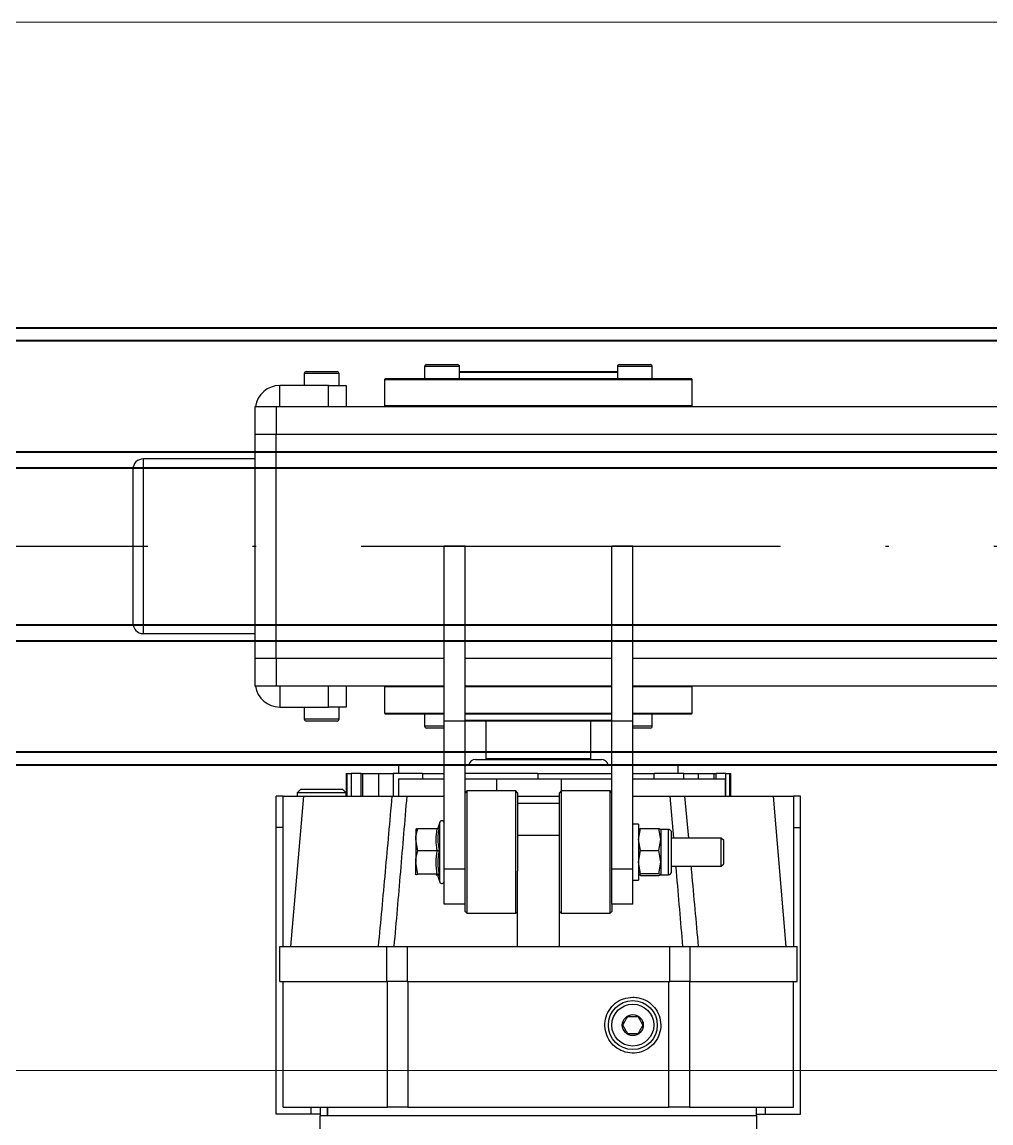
# Model space of a CAD drawing. Header units: centimetres. Extents: x 470464 to 524273, y 49611 to 59074.
# Drawn here: x 491754.18 to 491781.9, y 54391.06 to 54422.56 of the extents above; entities that cross this region are included whole.
import ezdxf

# ---------------------------------------------------------------- set-up
doc = ezdxf.new("R2010")
doc.units = ezdxf.units.CM
doc.header["$MEASUREMENT"] = 0
doc.linetypes.add('1244_Aselsan_MIUM_3000$0$ACAD_ISO10W100', pattern=[18, 12, -3, 0, -3])
doc.linetypes.add('XKITLINE00', pattern=[0])
doc.layers.add('S-COLS-CONC', color=4, linetype='Continuous', lineweight=40)
doc.layers.add('vinç', color=7, linetype='Continuous')

# ---------------------------------------------------------------- blocks, each defined once
blk = doc.blocks.new('DTYTJYJGHDTRHTRHTRF')
at = {"color": 2, "linetype": 'Continuous', "lineweight": 25}
for p, q in [((427135.418, 71668.991), (427135.418, 71706.499)), ((427136.218, 71706.499), (427136.218, 71668.991)), ((427142.618, 71679.191), (427142.618, 71706.499)), ((427143.418, 71706.499), (427143.418, 71679.191)), ((427147.468, 71683.991), (427146.568, 71683.991)), ((427146.568, 71683.991), (427146.568, 71683.791)), ((427147.468, 71683.791), (427147.468, 71683.991)), ((427155.668, 71683.991), (427147.468, 71683.991)), ((427155.668, 71682.991), (427155.668, 71683.991)), ((427146.568, 71683.791), (427150.868, 71683.791)), ((427151.868, 71683.891), (427150.868, 71683.891)), ((427150.868, 71680.825), (427150.868, 71683.891)), ((427151.868, 71680.825), (427151.868, 71683.891)), ((427155.468, 71683.791), (427151.868, 71683.791)), ((427155.468, 71680.81), (427155.468, 71683.791)), ((427150.868, 71683.58), (427146.568, 71683.213)), ((427146.568, 71680.674), (427146.568, 71683.213)), ((427155.668, 71682.991), (427155.468, 71682.991)), ((427155.668, 71682.733), (427155.668, 71682.991)), ((427155.718, 71682.733), (427155.468, 71682.733)), ((427155.718, 71682.733), (427155.468, 71682.733)), ((427155.718, 71682.741), (427155.718, 71670.241)), ((427156.118, 71682.741), (427155.718, 71682.741)), ((427155.718, 71682.733), (427155.718, 71670.455)), ((427145.918, 71681.96), (427145.918, 71681.991)), ((427146.568, 71681.991), (427145.918, 71681.991)), ((427145.918, 71681.96), (427146.568, 71681.96)), ((427145.918, 71681.848), (427145.918, 71681.96)), ((427146.568, 71681.848), (427145.918, 71681.848)), ((427145.918, 71681.848), (427145.918, 71681.572)), ((427146.068, 71679.191), (427146.068, 71681.842)), ((427146.568, 71681.842), (427146.068, 71681.842)), ((427147.837, 71681.791), (427147.768, 71681.722)), ((427147.768, 71681.722), (427147.768, 71680.301)), ((427148.568, 71681.722), (427147.768, 71681.722)), ((427148.499, 71681.791), (427147.837, 71681.791)), ((427148.568, 71681.722), (427148.499, 71681.791)), ((427148.568, 71680.301), (427148.568, 71681.722)), ((427145.918, 71681.52), (427145.918, 71681.572)), ((427146.068, 71681.572), (427145.918, 71681.572)), ((427145.918, 71681.057), (427145.918, 71681.52)), ((427146.068, 71681.52), (427145.918, 71681.52)), ((427134.643, 71680.891), (427134.618, 71680.866)), ((427134.618, 71672.116), (427134.618, 71680.866)), ((427134.643, 71672.091), (427134.643, 71680.891)), ((427135.393, 71680.891), (427134.643, 71680.891)), ((427135.393, 71672.091), (427135.393, 71680.891)), ((427135.393, 71680.891), (427135.418, 71680.866)), ((427135.418, 71672.116), (427135.418, 71680.866)), ((427143.443, 71680.891), (427143.418, 71680.866)), ((427143.443, 71680.891), (427143.443, 71679.191)), ((427144.193, 71680.891), (427143.443, 71680.891)), ((427144.193, 71679.191), (427144.193, 71680.891)), ((427144.218, 71680.866), (427144.193, 71680.891)), ((427144.218, 71680.866), (427144.218, 71679.7)), ((427145.918, 71680.651), (427145.918, 71681.057)), ((427145.918, 71681.057), (427146.068, 71681.057)), ((427146.568, 71680.674), (427147.768, 71680.781)), ((427150.868, 71680.825), (427151.868, 71680.825)), ((427150.868, 71680.249), (427150.868, 71680.825)), ((427151.868, 71680.825), (427151.868, 71680.249)), ((427151.868, 71680.81), (427155.468, 71680.81)), ((427155.468, 71680.81), (427155.468, 71680.224)), ((427145.668, 71679.191), (427145.668, 71680.491)), ((427145.918, 71680.491), (427145.668, 71680.491)), ((427145.918, 71680.651), (427145.918, 71679.805)), ((427146.068, 71680.651), (427145.918, 71680.651)), ((427146.568, 71680.259), (427146.568, 71680.674)), ((427147.768, 71680.36), (427146.568, 71680.259)), ((427146.568, 71679.191), (427146.568, 71680.259)), ((427147.518, 71680.199), (427148.818, 71680.199)), ((427147.518, 71680.199), (427147.518, 71679.995)), ((427148.818, 71679.995), (427148.818, 71680.199)), ((427151.868, 71680.249), (427150.868, 71680.249)), ((427150.868, 71672.733), (427150.868, 71680.249)), ((427151.868, 71672.733), (427151.868, 71680.249)), ((427155.468, 71680.224), (427151.868, 71680.224)), ((427155.468, 71672.758), (427155.468, 71680.224)), ((427147.81, 71679.995), (427147.497, 71679.937)), ((427147.497, 71679.937), (427147.519, 71679.995)), ((427147.497, 71679.409), (427147.497, 71679.937)), ((427147.518, 71679.995), (427147.81, 71679.995)), ((427148.123, 71679.937), (427147.81, 71679.995)), ((427147.81, 71679.995), (427148.459, 71679.995)), ((427148.459, 71679.995), (427148.123, 71679.937)), ((427148.123, 71679.409), (427148.123, 71679.937)), ((427148.459, 71679.995), (427148.817, 71679.995)), ((427148.794, 71679.937), (427148.459, 71679.995)), ((427148.817, 71679.995), (427148.794, 71679.937)), ((427148.794, 71679.937), (427148.794, 71679.409)), ((427148.84, 71679.937), (427148.817, 71679.995)), ((427148.84, 71679.409), (427148.84, 71679.937)), ((427134.218, 71678.868), (427134.218, 71679.689)), ((427134.278, 71679.749), (427134.278, 71678.816)), ((427134.618, 71679.749), (427134.278, 71679.749)), ((427144.558, 71679.749), (427144.218, 71679.749)), ((427144.218, 71679.7), (427144.218, 71679.466)), ((427144.558, 71679.191), (427144.558, 71679.749)), ((427144.618, 71679.689), (427144.618, 71679.249)), ((427146.068, 71679.805), (427145.918, 71679.805)), ((427145.918, 71679.191), (427145.918, 71679.805)), ((427145.918, 71679.805), (427145.918, 71679.805)), ((427146.068, 71679.805), (427145.918, 71679.805)), ((427139.418, 71679.191), (427139.418, 71678.591)), ((427144.418, 71679.191), (427139.418, 71679.191)), ((427144.218, 71679.466), (427144.218, 71679.191)), ((427144.418, 71679.191), (427144.418, 71678.591)), ((427148.658, 71679.191), (427144.418, 71679.191)), ((427144.618, 71679.249), (427144.618, 71679.191)), ((427147.368, 71679.351), (427148.968, 71679.351)), ((427147.368, 71679.351), (427147.368, 71679.191)), ((427147.81, 71679.351), (427147.497, 71679.409)), ((427147.497, 71679.409), (427147.519, 71679.351)), ((427148.123, 71679.409), (427147.81, 71679.351)), ((427148.459, 71679.351), (427148.123, 71679.409)), ((427148.794, 71679.409), (427148.459, 71679.351)), ((427148.658, 71679.191), (427148.658, 71678.591)), ((427149.658, 71679.191), (427148.658, 71679.191)), ((427148.817, 71679.351), (427148.794, 71679.409)), ((427148.84, 71679.409), (427148.817, 71679.351)), ((427148.968, 71679.191), (427148.968, 71679.351)), ((427149.658, 71679.191), (427149.658, 71678.591)), ((427134.218, 71678.809), (427134.218, 71678.868)), ((427134.278, 71678.816), (427134.278, 71678.749)), ((427134.278, 71678.749), (427134.618, 71678.749)), ((427134.418, 71674.234), (427134.418, 71678.749)), ((427134.443, 71678.749), (427134.443, 71674.234)), ((427144.418, 71678.591), (427139.418, 71678.591)), ((427142.618, 71674.391), (427142.618, 71678.591)), ((427143.418, 71678.591), (427143.418, 71674.391)), ((427143.443, 71678.591), (427143.443, 71674.391)), ((427144.193, 71674.391), (427144.193, 71678.591)), ((427144.218, 71678.591), (427144.218, 71674.391)), ((427144.393, 71674.391), (427144.393, 71678.591)), ((427148.658, 71678.591), (427144.418, 71678.591)), ((427144.418, 71678.591), (427144.418, 71674.391)), ((427145.668, 71674.391), (427145.668, 71678.591)), ((427145.918, 71676.475), (427145.918, 71678.591)), ((427146.068, 71677.141), (427146.068, 71678.591)), ((427146.468, 71678.591), (427146.418, 71678.541)), ((427149.658, 71678.591), (427148.658, 71678.591)), ((427149.658, 71678.591), (427149.868, 71678.591)), ((427149.918, 71678.541), (427149.868, 71678.591)), ((427145.518, 71674.691), (427145.518, 71678.291)), ((427146.418, 71678.541), (427146.418, 71677.141)), ((427149.918, 71678.541), (427146.418, 71678.541)), ((427149.918, 71677.141), (427149.918, 71678.541)), ((427145.493, 71677.991), (427144.418, 71677.991)), ((427145.493, 71676.491), (427145.493, 71677.991)), ((427145.518, 71677.966), (427145.493, 71677.991)), ((427146.068, 71675.288), (427146.068, 71677.141)), ((427146.068, 71677.141), (427146.419, 71677.141)), ((427146.418, 71677.141), (427146.468, 71677.091)), ((427146.418, 71677.141), (427149.918, 71677.141)), ((427148.71, 71677.091), (427146.468, 71677.091)), ((427146.568, 71675.891), (427146.568, 71677.091)), ((427146.768, 71675.891), (427146.768, 71677.091)), ((427147.681, 71675.891), (427147.681, 71677.091)), ((427150.868, 71677.091), (427148.71, 71677.091)), ((427149.868, 71677.091), (427149.918, 71677.141)), ((427145.493, 71674.991), (427145.493, 71676.491)), ((427145.918, 71676.475), (427146.068, 71676.475)), ((427145.918, 71676.475), (427145.918, 71674.391)), ((427146.468, 71675.891), (427146.418, 71675.841)), ((427146.418, 71675.841), (427146.418, 71674.441)), ((427149.918, 71675.841), (427146.418, 71675.841)), ((427146.468, 71675.891), (427148.71, 71675.891)), ((427150.868, 71675.891), (427148.71, 71675.891)), ((427149.918, 71675.841), (427149.868, 71675.891)), ((427149.918, 71674.441), (427149.918, 71675.841)), ((427146.068, 71674.391), (427146.068, 71675.288)), ((427146.068, 71675.288), (427146.418, 71675.288)), ((427144.418, 71674.991), (427145.493, 71674.991)), ((427145.493, 71674.991), (427145.518, 71675.016)), ((427134.218, 71673.353), (427134.218, 71674.174)), ((427134.278, 71674.234), (427134.278, 71673.301)), ((427134.618, 71674.234), (427134.278, 71674.234)), ((427139.418, 71674.391), (427139.418, 71673.791)), ((427144.418, 71674.391), (427139.418, 71674.391)), ((427144.418, 71674.391), (427144.418, 71673.791)), ((427148.658, 71674.391), (427144.418, 71674.391)), ((427146.418, 71674.441), (427146.468, 71674.391)), ((427146.418, 71674.441), (427149.918, 71674.441)), ((427148.658, 71674.391), (427148.658, 71673.791)), ((427149.658, 71674.391), (427148.658, 71674.391)), ((427149.658, 71674.391), (427149.658, 71673.791)), ((427149.868, 71674.391), (427149.658, 71674.391)), ((427149.868, 71674.391), (427149.918, 71674.441)), ((427144.418, 71673.791), (427139.418, 71673.791)), ((427142.618, 71668.991), (427142.618, 71673.791)), ((427143.418, 71673.791), (427143.418, 71668.991)), ((427143.443, 71673.791), (427143.443, 71672.091)), ((427144.193, 71672.091), (427144.193, 71673.791)), ((427144.218, 71673.791), (427144.218, 71673.517)), ((427144.218, 71673.517), (427144.218, 71673.283)), ((427148.658, 71673.791), (427144.418, 71673.791)), ((427144.558, 71673.734), (427144.558, 71673.791)), ((427144.558, 71673.234), (427144.558, 71673.734)), ((427144.618, 71673.791), (427144.618, 71673.294)), ((427145.668, 71672.491), (427145.668, 71673.791)), ((427145.918, 71673.175), (427145.918, 71673.791)), ((427146.068, 71672.491), (427146.068, 71673.791)), ((427146.568, 71672.724), (427146.568, 71673.791)), ((427149.029, 71673.675), (427147.308, 71673.675)), ((427147.308, 71673.675), (427147.482, 71673.611)), ((427147.484, 71673.616), (427147.482, 71673.614)), ((427147.498, 71673.598), (427147.498, 71673.039)), ((427148.127, 71673.598), (427148.127, 71673.039)), ((427149.658, 71673.791), (427148.658, 71673.791)), ((427148.796, 71673.598), (427148.796, 71673.039)), ((427148.854, 71673.611), (427149.029, 71673.675)), ((427134.218, 71673.294), (427134.218, 71673.353)), ((427134.278, 71673.301), (427134.278, 71673.234)), ((427134.278, 71673.234), (427134.618, 71673.234)), ((427144.218, 71673.283), (427144.218, 71672.116)), ((427144.218, 71673.234), (427144.558, 71673.234)), ((427145.918, 71673.175), (427146.068, 71673.175)), ((427145.918, 71673.175), (427145.918, 71672.332)), ((427147.517, 71672.982), (427147.518, 71672.981)), ((427147.519, 71672.981), (427147.812, 71672.981)), ((427148.127, 71673.039), (427147.812, 71672.981)), ((427147.812, 71672.981), (427148.461, 71672.981)), ((427148.796, 71673.039), (427148.461, 71672.981)), ((427148.817, 71672.981), (427148.461, 71672.981)), ((427148.819, 71672.986), (427148.817, 71672.981)), ((427148.818, 71672.981), (427148.819, 71672.982)), ((427146.568, 71672.308), (427146.568, 71672.724)), ((427150.868, 71672.733), (427151.868, 71672.733)), ((427150.868, 71672.157), (427150.868, 71672.733)), ((427151.868, 71672.758), (427155.468, 71672.758)), ((427151.868, 71672.733), (427151.868, 71672.157)), ((427155.468, 71672.758), (427155.468, 71672.172)), ((427145.668, 71672.491), (427145.918, 71672.491)), ((427145.918, 71672.332), (427146.568, 71672.332)), ((427145.918, 71671.926), (427145.918, 71672.332)), ((427146.068, 71672.491), (427146.568, 71672.491)), ((427146.568, 71669.769), (427146.568, 71672.308)), ((427134.618, 71672.116), (427134.643, 71672.091)), ((427134.643, 71672.091), (427135.393, 71672.091)), ((427135.418, 71672.116), (427135.393, 71672.091)), ((427143.418, 71672.116), (427143.443, 71672.091)), ((427143.443, 71672.091), (427144.193, 71672.091)), ((427144.193, 71672.091), (427144.218, 71672.116)), ((427151.868, 71672.157), (427150.868, 71672.157)), ((427150.868, 71669.091), (427150.868, 71672.157)), ((427155.468, 71672.172), (427151.868, 71672.172)), ((427151.868, 71669.091), (427151.868, 71672.157)), ((427155.468, 71669.191), (427155.468, 71672.172)), ((427146.568, 71671.926), (427145.918, 71671.926)), ((427145.918, 71671.462), (427145.918, 71671.926)), ((427145.918, 71671.462), (427146.568, 71671.462)), ((427145.918, 71671.411), (427145.918, 71671.462)), ((427145.918, 71671.411), (427145.918, 71671.135)), ((427145.918, 71671.411), (427146.568, 71671.411)), ((427145.918, 71671.135), (427146.568, 71671.135)), ((427145.918, 71671.023), (427145.918, 71671.135)), ((427146.568, 71671.023), (427145.918, 71671.023)), ((427145.918, 71670.991), (427145.918, 71671.023)), ((427134.418, 71669.91), (427134.418, 71670.731)), ((427134.478, 71670.791), (427134.478, 71669.858)), ((427134.818, 71670.791), (427134.478, 71670.791)), ((427134.818, 71670.991), (427135.418, 71670.991)), ((427134.818, 71670.491), (427134.818, 71670.991)), ((427143.418, 71670.991), (427144.018, 71670.991)), ((427144.018, 71670.991), (427144.018, 71670.491)), ((427144.358, 71670.791), (427144.018, 71670.791)), ((427144.358, 71670.724), (427144.358, 71670.791)), ((427144.358, 71669.791), (427144.358, 71670.724)), ((427144.418, 71670.731), (427144.418, 71670.672)), ((427145.918, 71670.991), (427146.468, 71670.991)), ((427146.468, 71670.991), (427146.368, 71670.891)), ((427146.368, 71669.691), (427146.368, 71670.891)), ((427146.468, 71670.991), (427146.468, 71669.591)), ((427146.568, 71670.991), (427146.468, 71670.991)), ((427135.418, 71670.491), (427134.818, 71670.491)), ((427134.818, 71670.491), (427134.818, 71669.091)), ((427144.018, 71670.491), (427143.418, 71670.491)), ((427144.018, 71669.091), (427144.018, 71670.491)), ((427144.418, 71670.672), (427144.418, 71669.851)), ((427155.468, 71670.455), (427155.718, 71670.455)), ((427155.468, 71670.448), (427155.718, 71670.448)), ((427155.468, 71670.25), (427155.718, 71670.25)), ((427155.668, 71670.25), (427155.668, 71669.991)), ((427155.718, 71670.241), (427156.118, 71670.241)), ((427134.418, 71669.851), (427134.418, 71669.91)), ((427134.478, 71669.858), (427134.478, 71669.791)), ((427134.478, 71669.791), (427134.818, 71669.791)), ((427144.018, 71669.791), (427144.358, 71669.791)), ((427146.568, 71669.769), (427150.868, 71669.403)), ((427155.668, 71669.991), (427155.468, 71669.991)), ((427155.668, 71669.991), (427155.668, 71668.991)), ((427146.368, 71669.691), (427146.468, 71669.591)), ((427146.468, 71669.591), (427146.568, 71669.591)), ((427150.868, 71669.191), (427146.568, 71669.191)), ((427146.568, 71669.191), (427146.568, 71668.991)), ((427147.468, 71669.191), (427147.468, 71668.991)), ((427155.468, 71669.191), (427151.868, 71669.191)), ((427135.418, 71669.091), (427134.818, 71669.091)), ((427135.418, 71668.391), (427135.418, 71668.991)), ((427135.418, 71668.991), (427136.218, 71668.991)), ((427136.218, 71668.991), (427136.218, 71668.391)), ((427142.618, 71668.991), (427136.218, 71668.991)), ((427142.618, 71668.391), (427142.618, 71668.991)), ((427142.618, 71668.991), (427143.418, 71668.991)), ((427143.418, 71669.091), (427144.018, 71669.091)), ((427143.418, 71668.991), (427143.418, 71668.391)), ((427147.468, 71668.991), (427146.568, 71668.991)), ((427155.668, 71668.991), (427147.468, 71668.991)), ((427151.868, 71669.091), (427150.868, 71669.091)), ((427136.218, 71668.391), (427135.418, 71668.391)), ((427142.618, 71668.391), (427136.218, 71668.391)), ((427136.918, 71668.391), (427136.918, 71665.191)), ((427141.918, 71665.191), (427141.918, 71668.391)), ((427143.418, 71668.391), (427142.618, 71668.391)), ((427137.047, 71665.191), (427136.918, 71665.191)), ((427141.918, 71665.191), (427137.047, 71665.191)), ((427137.218, 71664.891), (427137.332, 71664.891)), ((427137.332, 71664.891), (427141.618, 71664.891))]:
    blk.add_line(p, q, dxfattribs=at)
for radius in [0.7, 0.6, 0.3]:
    blk.add_circle((427153.118, 71679.191), radius, dxfattribs=at)
for centre, radius, start, end in [((427147.62, 71680.199), 0.102, 90, 180), ((427148.716, 71680.199), 0.102, 0, 90), ((427134.278, 71679.689), 0.06, 90, 180), ((427144.558, 71679.689), 0.06, 0, 90), ((427134.278, 71678.809), 0.06, 180, 270), ((427145.718, 71678.291), 0.2, 104.4775, 180), ((427145.718, 71674.691), 0.2, 180, 255.5225), ((427134.278, 71674.174), 0.06, 90, 180), ((427147.328, 71673.731), 0.06, 90, 250), ((427149.008, 71673.731), 0.06, 290, 90), ((427134.278, 71673.294), 0.06, 180, 270), ((427144.558, 71673.294), 0.06, 270, 0), ((427134.478, 71670.731), 0.06, 90, 180), ((427144.358, 71670.731), 0.06, 0, 90), ((427134.478, 71669.851), 0.06, 180, 270), ((427144.358, 71669.851), 0.06, 270, 0), ((427135.518, 71669.091), 0.7, 180, 261.7868), ((427143.318, 71669.091), 0.7, 278.2132, 0), ((427137.218, 71665.191), 0.3, 180, 270), ((427141.618, 71665.191), 0.3, 270, 0)]:
    blk.add_arc(centre, radius, start, end, dxfattribs=at)
for points, knots in [([(427146.568, 71683.213), (427146.568, 71683.253), (427146.568, 71683.331), (427146.568, 71683.443), (427146.568, 71683.545), (427146.568, 71683.66), (427146.568, 71683.768), (427146.568, 71683.783), (427146.568, 71683.791)], [0, 0, 0, 0, 0.125226, 0.250513, 0.375031, 0.500778, 0.749925, 1, 1, 1, 1]), ([(427148.568, 71680.853), (427148.621, 71680.857), (427149.388, 71680.926), (427150.155, 71680.998), (427150.868, 71681.064)], [0, 0, 0, 0, 0.069393, 1, 1, 1, 1]), ([(427150.868, 71680.625), (427150.155, 71680.563), (427149.388, 71680.496), (427148.621, 71680.431), (427148.568, 71680.427)], [0, 0, 0, 0, 0.93061, 1, 1, 1, 1]), ([(427148.413, 71680.301), (427148.348, 71680.301), (427148.248, 71680.301), (427148.103, 71680.301), (427147.993, 71680.301), (427147.891, 71680.301), (427147.774, 71680.301), (427147.668, 71680.301), (427147.619, 71680.301), (427147.622, 71680.301), (427147.623, 71680.301)], [0, 0, 0, 0, 0.185008, 0.284601, 0.386308, 0.488014, 0.587607, 0.772615, 0.957624, 1, 1, 1, 1]), ([(427148.714, 71680.301), (427148.714, 71680.301), (427148.715, 71680.301), (427148.691, 71680.301), (427148.645, 71680.301), (427148.561, 71680.301), (427148.471, 71680.301), (427148.413, 71680.301)], [0, 0, 0, 0, 0.10494, 0.291479, 0.478017, 0.660679, 1, 1, 1, 1]), ([(427152.318, 71679.191), (427152.327, 71679.101), (427152.345, 71678.921), (427152.483, 71678.681), (427152.687, 71678.499), (427152.94, 71678.396), (427153.213, 71678.382), (427153.476, 71678.459), (427153.698, 71678.618), (427153.855, 71678.842), (427153.929, 71679.105), (427153.912, 71679.379), (427153.805, 71679.631), (427153.62, 71679.834), (427153.379, 71679.964), (427153.108, 71680.006), (427152.84, 71679.957), (427152.602, 71679.823), (427152.424, 71679.617), (427152.331, 71679.394), (427152.322, 71679.248), (427152.318, 71679.191)], [0, 0, 0, 0, 0.053787, 0.107578, 0.161294, 0.214927, 0.268512, 0.322079, 0.375654, 0.429265, 0.482947, 0.536728, 0.590596, 0.644473, 0.698243, 0.751831, 0.805278, 0.858726, 0.912316, 0.966087, 1, 1, 1, 1]), ([(427152.868, 71679.336), (427152.904, 71679.356), (427152.965, 71679.392), (427153.054, 71679.443), (427153.099, 71679.469), (427153.118, 71679.48)], [0, 0, 0, 0, 0.439126, 0.751374, 1, 1, 1, 1]), ([(427152.868, 71679.047), (427152.868, 71679.064), (427152.868, 71679.111), (427152.868, 71679.199), (427152.868, 71679.281), (427152.868, 71679.324), (427152.868, 71679.336)], [0, 0, 0, 0, 0.184931, 0.519846, 0.871444, 1, 1, 1, 1]), ([(427153.118, 71679.48), (427153.154, 71679.459), (427153.215, 71679.424), (427153.304, 71679.373), (427153.349, 71679.347), (427153.368, 71679.336)], [0, 0, 0, 0, 0.439126, 0.751374, 1, 1, 1, 1]), ([(427153.368, 71679.336), (427153.368, 71679.324), (427153.368, 71679.281), (427153.368, 71679.199), (427153.368, 71679.111), (427153.368, 71679.064), (427153.368, 71679.047)], [0, 0, 0, 0, 0.128556, 0.480154, 0.815069, 1, 1, 1, 1]), ([(427153.118, 71678.903), (427153.082, 71678.923), (427153.021, 71678.959), (427152.932, 71679.01), (427152.888, 71679.036), (427152.868, 71679.047)], [0, 0, 0, 0, 0.439126, 0.751374, 1, 1, 1, 1]), ([(427153.368, 71679.047), (427153.332, 71679.026), (427153.271, 71678.991), (427153.182, 71678.94), (427153.138, 71678.914), (427153.118, 71678.903)], [0, 0, 0, 0, 0.439126, 0.751374, 1, 1, 1, 1]), ([(427147.482, 71673.614), (427147.481, 71673.614), (427147.476, 71673.608), (427147.469, 71673.63), (427147.462, 71673.65)], [0, 0, 0, 0, 0.074175, 1, 1, 1, 1]), ([(427147.462, 71673.65), (427147.49, 71673.644), (427147.628, 71673.615), (427147.853, 71673.599), (427148.044, 71673.635), (427148.124, 71673.65)], [0, 0, 0, 0, 0.125752, 0.631058, 1, 1, 1, 1]), ([(427147.462, 71673.65), (427147.462, 71673.65), (427147.467, 71673.647), (427147.477, 71673.642), (427147.489, 71673.629), (427147.497, 71673.614), (427147.498, 71673.603), (427147.498, 71673.598)], [0, 0, 0, 0, 0.006713, 0.267679, 0.528689, 0.76386, 1, 1, 1, 1]), ([(427147.482, 71673.616), (427147.489, 71673.611), (427147.5, 71673.604), (427147.499, 71673.605), (427147.498, 71673.606)], [0, 0, 0, 0, 0.667309, 1, 1, 1, 1]), ([(427148.127, 71673.598), (427148.023, 71673.581), (427147.814, 71673.546), (427147.605, 71673.58), (427147.498, 71673.598)], [0, 0, 0, 0, 0.492207, 1, 1, 1, 1]), ([(427148.124, 71673.65), (427148.153, 71673.644), (427148.3, 71673.615), (427148.538, 71673.599), (427148.744, 71673.635), (427148.83, 71673.65)], [0, 0, 0, 0, 0.125752, 0.631058, 1, 1, 1, 1]), ([(427148.127, 71673.598), (427148.126, 71673.603), (427148.126, 71673.614), (427148.126, 71673.629), (427148.125, 71673.642), (427148.125, 71673.647), (427148.124, 71673.65), (427148.124, 71673.65)], [0, 0, 0, 0, 0.23614, 0.471311, 0.732321, 0.993287, 1, 1, 1, 1]), ([(427148.796, 71673.598), (427148.686, 71673.581), (427148.463, 71673.546), (427148.24, 71673.58), (427148.127, 71673.598)], [0, 0, 0, 0, 0.492207, 1, 1, 1, 1]), ([(427148.796, 71673.598), (427148.797, 71673.603), (427148.798, 71673.614), (427148.805, 71673.629), (427148.816, 71673.642), (427148.825, 71673.647), (427148.83, 71673.65), (427148.83, 71673.65)], [0, 0, 0, 0, 0.23614, 0.471311, 0.732321, 0.993287, 1, 1, 1, 1]), ([(427148.838, 71673.598), (427148.831, 71673.581), (427148.817, 71673.546), (427148.803, 71673.58), (427148.796, 71673.598)], [0, 0, 0, 0, 0.492207, 1, 1, 1, 1]), ([(427148.83, 71673.65), (427148.832, 71673.644), (427148.838, 71673.618), (427148.846, 71673.617), (427148.853, 71673.616)], [0, 0, 0, 0, 0.22951, 1, 1, 1, 1]), ([(427148.838, 71673.606), (427148.837, 71673.606), (427148.836, 71673.606), (427148.849, 71673.612), (427148.855, 71673.614)], [0, 0, 0, 0, 0.557977, 1, 1, 1, 1]), ([(427147.812, 71672.981), (427147.805, 71672.981), (427147.699, 71672.982), (427147.595, 71673.012), (427147.498, 71673.039)], [0, 0, 0, 0, 0.0702148, 1, 1, 1, 1]), ([(427147.498, 71673.039), (427147.504, 71673.016), (427147.51, 71672.985), (427147.518, 71672.982), (427147.519, 71672.981)], [0, 0, 0, 0, 0.758149, 1, 1, 1, 1]), ([(427148.461, 71672.981), (427148.453, 71672.981), (427148.34, 71672.982), (427148.23, 71673.012), (427148.127, 71673.039)], [0, 0, 0, 0, 0.0702148, 1, 1, 1, 1]), ([(427148.817, 71672.981), (427148.816, 71672.982), (427148.808, 71672.985), (427148.802, 71673.016), (427148.796, 71673.039)], [0, 0, 0, 0, 0.2418514, 1, 1, 1, 1]), ([(427146.568, 71672.724), (427147.288, 71672.664), (427148.722, 71672.544), (427150.155, 71672.419), (427150.868, 71672.357)], [0, 0, 0, 0, 0.5022204, 1, 1, 1, 1]), ([(427150.868, 71671.918), (427150.155, 71671.984), (427148.721, 71672.118), (427147.288, 71672.245), (427146.568, 71672.308)], [0, 0, 0, 0, 0.497768, 1, 1, 1, 1]), ([(427146.568, 71669.191), (427146.568, 71669.199), (427146.568, 71669.215), (427146.568, 71669.322), (427146.568, 71669.438), (427146.568, 71669.54), (427146.568, 71669.651), (427146.568, 71669.73), (427146.568, 71669.769)], [0, 0, 0, 0, 0.249437, 0.49859, 0.624333, 0.748954, 0.874481, 1, 1, 1, 1])]:
    blk.add_open_spline(points, degree=3, knots=knots, dxfattribs=at)
blk = doc.blocks.new('fdtrhrghrtsehserhtr')
at = {"layer": 'vinç', "color": 0}
blk.add_blockref('DTYTJYJGHDTRHTRHTRF', (0, 0), dxfattribs=at)
blk = doc.blocks.new('FSDGDFGFDSAGDSA')
at = {"color": 2, "linetype": 'XKITLINE00', "lineweight": 0}
for p, q in [((399394.425, 55937.132), (399394.425, 57737.132)), ((399424.425, 55937.132), (399424.425, 57737.132))]:
    blk.add_line(p, q, dxfattribs=at)
blk = doc.blocks.new('dfghdsfdhfd')
at = {"layer": 'S-COLS-CONC', "color": 2}
for p, q in [((1058.456, -34669.091), (1058.456, -35856.591)), ((1058.09, -34669.458), (1058.09, -35856.958)), ((1054.906, -34672.641), (1054.906, -35860.141)), ((1054.456, -34673.091), (1054.456, -35860.591)), ((1049.956, -34677.591), (1049.956, -35865.091)), ((1049.506, -34678.041), (1049.506, -35865.541)), ((1046.323, -34681.225), (1046.323, -35868.725)), ((1045.956, -34681.591), (1045.956, -35869.091))]:
    blk.add_line(p, q, dxfattribs=at)
blk = doc.blocks.new('K')
at = {"color": 2, "linetype": '1244_Aselsan_MIUM_3000$0$ACAD_ISO10W100'}
blk.add_line((490171.079, 45907.563), (493625.746, 45907.563), dxfattribs=at)
at = {"layer": 'S-COLS-CONC', "color": 2, "rotation": 89.99999999999997}
blk.add_blockref('dfghdsfdhfd', (456896.154, 44855.356), dxfattribs=at)
at = {"layer": 'vinç', "color": 2, "rotation": 270}
blk.add_blockref('FSDGDFGFDSAGDSA', (435062.613, 445316.987), dxfattribs=at)
at = {"layer": 'vinç', "color": 0, "rotation": 270}
blk.add_blockref('fdtrhrghrtsehserhtr', (420092.463, 473046.981), dxfattribs=at)

msp = doc.modelspace()

# ---------------------------------------------------------------- block references
msp.add_blockref('K', (0, 8500))

doc.saveas('drawing.dxf')
